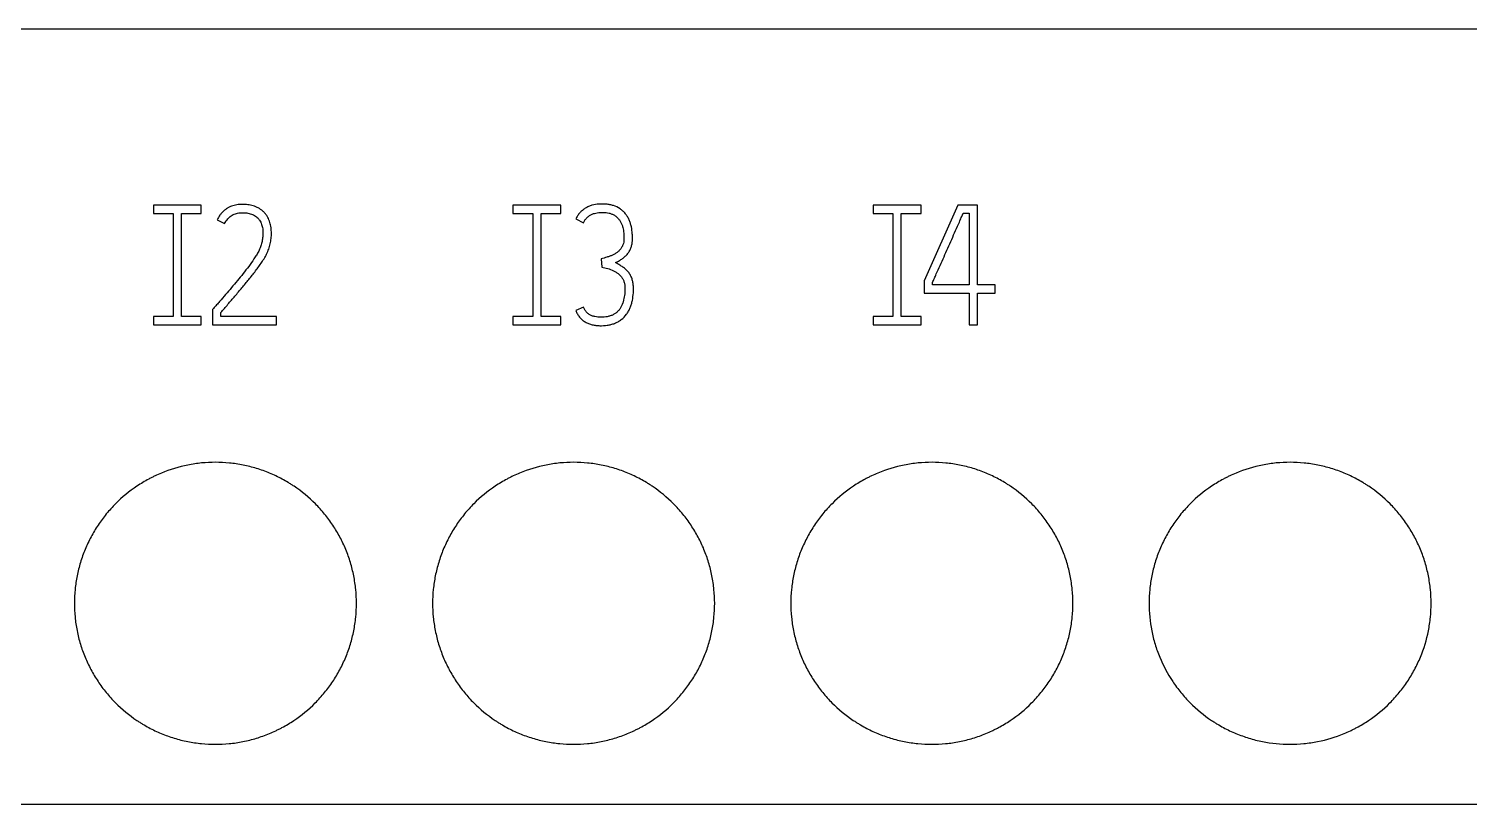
# Model space of a CAD drawing. Extents: x 0 to 420, y 0 to 297.
# Drawn here: x 115.55 to 135.98, y 225.47 to 236.47 of the extents above; entities that cross this region are included whole.
import ezdxf

# ---------------------------------------------------------------- set-up
doc = ezdxf.new("R2010")
doc.units = 0
doc.header["$LTSCALE"] = 23.1
doc.layers.add('10000_FRONT', color=7, linetype='CONTINUOUS')
doc.layers.add('10500_FRONT_LABELING', color=7, linetype='CONTINUOUS')

msp = doc.modelspace()

# ---------------------------------------------------------------- linework, layer by layer
at = {"layer": '10000_FRONT', "color": 7, "linetype": 'CONTINUOUS'}
for p, q in [((92.607, 236.469), (164.107, 236.469)), ((92.607, 225.469), (164.107, 225.469))]:
    msp.add_line(p, q, dxfattribs=at)
for points, knots in [([(120.197, 228.319), (120.197, 228.385), (120.194, 228.45), (120.181, 228.579), (120.171, 228.644), (120.146, 228.771), (120.131, 228.834), (120.102, 228.928), (120.092, 228.959), (120.07, 229.021), (120.058, 229.052), (120.021, 229.143), (119.965, 229.26), (119.898, 229.372), (119.844, 229.453), (119.825, 229.48), (119.787, 229.533), (119.766, 229.559), (119.704, 229.636), (119.66, 229.684), (119.522, 229.823), (119.421, 229.906), (119.298, 229.988), (119.285, 229.997), (119.257, 230.015), (119.243, 230.024), (119.2, 230.049), (119.172, 230.065), (119.085, 230.112), (119.026, 230.14), (118.905, 230.19), (118.844, 230.212), (118.75, 230.241), (118.718, 230.25), (118.654, 230.266), (118.622, 230.273), (118.525, 230.293), (118.395, 230.312), (118.264, 230.319), (118.134, 230.319), (118.068, 230.316), (117.969, 230.306), (117.936, 230.302), (117.871, 230.292), (117.709, 230.264), (117.553, 230.217), (117.401, 230.154), (117.371, 230.141), (117.326, 230.119), (117.311, 230.112), (117.282, 230.097), (117.209, 230.059), (117.139, 230.017), (116.976, 229.908), (116.875, 229.825), (116.758, 229.708), (116.736, 229.685), (116.692, 229.636), (116.67, 229.611), (116.608, 229.535), (116.57, 229.483), (116.497, 229.375), (116.464, 229.319), (116.418, 229.232), (116.403, 229.203), (116.375, 229.143), (116.361, 229.113), (116.324, 229.023), (116.28, 228.9), (116.248, 228.774), (116.229, 228.678), (116.224, 228.646), (116.214, 228.581), (116.21, 228.549), (116.2, 228.45), (116.197, 228.385), (116.197, 228.319)], [0, 0, 0, 0, 0.03125, 0.03125, 0.0625, 0.0625, 0.09375, 0.09375, 0.109375, 0.109375, 0.125, 0.125, 0.15625, 0.1875, 0.1875, 0.203125, 0.203125, 0.21875, 0.21875, 0.25, 0.25, 0.3125, 0.3125, 0.320312, 0.320312, 0.328125, 0.328125, 0.34375, 0.34375, 0.375, 0.375, 0.40625, 0.40625, 0.421875, 0.421875, 0.4375, 0.4375, 0.46875, 0.5, 0.5, 0.53125, 0.53125, 0.546875, 0.546875, 0.5625, 0.625, 0.625, 0.640625, 0.640625, 0.648438, 0.648438, 0.65625, 0.6875, 0.6875, 0.75, 0.75, 0.765625, 0.765625, 0.78125, 0.78125, 0.8125, 0.8125, 0.84375, 0.84375, 0.859375, 0.859375, 0.875, 0.875, 0.90625, 0.9375, 0.9375, 0.953125, 0.953125, 0.96875, 0.96875, 1, 1, 1, 1]), ([(125.277, 228.319), (125.277, 228.385), (125.274, 228.45), (125.261, 228.579), (125.251, 228.644), (125.226, 228.771), (125.211, 228.834), (125.182, 228.928), (125.172, 228.959), (125.15, 229.021), (125.138, 229.052), (125.101, 229.143), (125.045, 229.26), (124.978, 229.372), (124.924, 229.453), (124.905, 229.48), (124.867, 229.533), (124.846, 229.559), (124.784, 229.636), (124.74, 229.684), (124.602, 229.823), (124.501, 229.906), (124.378, 229.988), (124.365, 229.997), (124.337, 230.015), (124.323, 230.024), (124.28, 230.049), (124.252, 230.065), (124.165, 230.112), (124.106, 230.14), (123.985, 230.19), (123.924, 230.212), (123.83, 230.241), (123.798, 230.25), (123.734, 230.266), (123.702, 230.273), (123.605, 230.293), (123.475, 230.312), (123.344, 230.319), (123.214, 230.319), (123.148, 230.316), (123.049, 230.306), (123.016, 230.302), (122.951, 230.292), (122.789, 230.264), (122.633, 230.217), (122.481, 230.154), (122.451, 230.141), (122.406, 230.119), (122.391, 230.112), (122.362, 230.097), (122.289, 230.059), (122.219, 230.017), (122.056, 229.908), (121.955, 229.825), (121.838, 229.708), (121.816, 229.685), (121.772, 229.636), (121.75, 229.611), (121.688, 229.535), (121.65, 229.483), (121.577, 229.375), (121.544, 229.319), (121.498, 229.232), (121.483, 229.203), (121.455, 229.143), (121.441, 229.113), (121.404, 229.023), (121.36, 228.9), (121.328, 228.774), (121.309, 228.678), (121.304, 228.646), (121.294, 228.581), (121.29, 228.549), (121.28, 228.45), (121.277, 228.385), (121.277, 228.319)], [0, 0, 0, 0, 0.03125, 0.03125, 0.0625, 0.0625, 0.09375, 0.09375, 0.109375, 0.109375, 0.125, 0.125, 0.15625, 0.1875, 0.1875, 0.203125, 0.203125, 0.21875, 0.21875, 0.25, 0.25, 0.3125, 0.3125, 0.320312, 0.320312, 0.328125, 0.328125, 0.34375, 0.34375, 0.375, 0.375, 0.40625, 0.40625, 0.421875, 0.421875, 0.4375, 0.4375, 0.46875, 0.5, 0.5, 0.53125, 0.53125, 0.546875, 0.546875, 0.5625, 0.625, 0.625, 0.640625, 0.640625, 0.648438, 0.648438, 0.65625, 0.6875, 0.6875, 0.75, 0.75, 0.765625, 0.765625, 0.78125, 0.78125, 0.8125, 0.8125, 0.84375, 0.84375, 0.859375, 0.859375, 0.875, 0.875, 0.90625, 0.9375, 0.9375, 0.953125, 0.953125, 0.96875, 0.96875, 1, 1, 1, 1]), ([(130.357, 228.319), (130.357, 228.385), (130.354, 228.45), (130.341, 228.579), (130.331, 228.644), (130.306, 228.771), (130.291, 228.834), (130.262, 228.928), (130.252, 228.959), (130.23, 229.021), (130.218, 229.052), (130.181, 229.143), (130.125, 229.26), (130.058, 229.372), (130.004, 229.453), (129.985, 229.48), (129.947, 229.533), (129.926, 229.559), (129.864, 229.636), (129.82, 229.684), (129.682, 229.823), (129.581, 229.906), (129.458, 229.988), (129.445, 229.997), (129.417, 230.015), (129.403, 230.024), (129.36, 230.049), (129.332, 230.065), (129.245, 230.112), (129.186, 230.14), (129.065, 230.19), (129.004, 230.212), (128.91, 230.241), (128.878, 230.25), (128.814, 230.266), (128.782, 230.273), (128.685, 230.293), (128.555, 230.312), (128.424, 230.319), (128.294, 230.319), (128.228, 230.316), (128.129, 230.306), (128.096, 230.302), (128.031, 230.292), (127.869, 230.264), (127.713, 230.217), (127.561, 230.154), (127.531, 230.141), (127.486, 230.119), (127.471, 230.112), (127.442, 230.097), (127.369, 230.059), (127.299, 230.017), (127.136, 229.908), (127.035, 229.825), (126.918, 229.708), (126.896, 229.685), (126.852, 229.636), (126.83, 229.611), (126.768, 229.535), (126.73, 229.483), (126.657, 229.375), (126.624, 229.319), (126.578, 229.232), (126.563, 229.203), (126.535, 229.143), (126.521, 229.113), (126.484, 229.023), (126.44, 228.9), (126.408, 228.774), (126.389, 228.678), (126.384, 228.646), (126.374, 228.581), (126.37, 228.549), (126.36, 228.45), (126.357, 228.385), (126.357, 228.319)], [0, 0, 0, 0, 0.03125, 0.03125, 0.0625, 0.0625, 0.09375, 0.09375, 0.109375, 0.109375, 0.125, 0.125, 0.15625, 0.1875, 0.1875, 0.203125, 0.203125, 0.21875, 0.21875, 0.25, 0.25, 0.3125, 0.3125, 0.320312, 0.320312, 0.328125, 0.328125, 0.34375, 0.34375, 0.375, 0.375, 0.40625, 0.40625, 0.421875, 0.421875, 0.4375, 0.4375, 0.46875, 0.5, 0.5, 0.53125, 0.53125, 0.546875, 0.546875, 0.5625, 0.625, 0.625, 0.640625, 0.640625, 0.648438, 0.648438, 0.65625, 0.6875, 0.6875, 0.75, 0.75, 0.765625, 0.765625, 0.78125, 0.78125, 0.8125, 0.8125, 0.84375, 0.84375, 0.859375, 0.859375, 0.875, 0.875, 0.90625, 0.9375, 0.9375, 0.953125, 0.953125, 0.96875, 0.96875, 1, 1, 1, 1]), ([(135.437, 228.319), (135.437, 228.385), (135.434, 228.45), (135.421, 228.579), (135.411, 228.644), (135.386, 228.771), (135.371, 228.834), (135.342, 228.928), (135.332, 228.959), (135.31, 229.021), (135.298, 229.052), (135.261, 229.143), (135.205, 229.26), (135.138, 229.372), (135.084, 229.453), (135.065, 229.48), (135.027, 229.533), (135.006, 229.559), (134.944, 229.636), (134.9, 229.684), (134.762, 229.823), (134.661, 229.906), (134.538, 229.988), (134.525, 229.997), (134.497, 230.015), (134.483, 230.024), (134.44, 230.049), (134.412, 230.065), (134.325, 230.112), (134.266, 230.14), (134.145, 230.19), (134.084, 230.212), (133.99, 230.241), (133.958, 230.25), (133.894, 230.266), (133.862, 230.273), (133.765, 230.293), (133.635, 230.312), (133.504, 230.319), (133.374, 230.319), (133.308, 230.316), (133.209, 230.306), (133.176, 230.302), (133.111, 230.292), (132.949, 230.264), (132.793, 230.217), (132.641, 230.154), (132.611, 230.141), (132.566, 230.119), (132.551, 230.112), (132.522, 230.097), (132.449, 230.059), (132.379, 230.017), (132.216, 229.908), (132.115, 229.825), (131.998, 229.708), (131.976, 229.685), (131.932, 229.636), (131.91, 229.611), (131.848, 229.535), (131.81, 229.483), (131.737, 229.375), (131.704, 229.319), (131.658, 229.232), (131.643, 229.203), (131.615, 229.143), (131.601, 229.113), (131.564, 229.023), (131.52, 228.9), (131.488, 228.774), (131.469, 228.678), (131.464, 228.646), (131.454, 228.581), (131.45, 228.549), (131.44, 228.45), (131.437, 228.385), (131.437, 228.319)], [0, 0, 0, 0, 0.03125, 0.03125, 0.0625, 0.0625, 0.09375, 0.09375, 0.109375, 0.109375, 0.125, 0.125, 0.15625, 0.1875, 0.1875, 0.203125, 0.203125, 0.21875, 0.21875, 0.25, 0.25, 0.3125, 0.3125, 0.320312, 0.320312, 0.328125, 0.328125, 0.34375, 0.34375, 0.375, 0.375, 0.40625, 0.40625, 0.421875, 0.421875, 0.4375, 0.4375, 0.46875, 0.5, 0.5, 0.53125, 0.53125, 0.546875, 0.546875, 0.5625, 0.625, 0.625, 0.640625, 0.640625, 0.648438, 0.648438, 0.65625, 0.6875, 0.6875, 0.75, 0.75, 0.765625, 0.765625, 0.78125, 0.78125, 0.8125, 0.8125, 0.84375, 0.84375, 0.859375, 0.859375, 0.875, 0.875, 0.90625, 0.9375, 0.9375, 0.953125, 0.953125, 0.96875, 0.96875, 1, 1, 1, 1]), ([(116.197, 228.319), (116.197, 228.253), (116.2, 228.188), (116.213, 228.058), (116.222, 227.994), (116.248, 227.867), (116.263, 227.803), (116.292, 227.709), (116.302, 227.678), (116.324, 227.616), (116.336, 227.586), (116.373, 227.495), (116.429, 227.377), (116.496, 227.265), (116.55, 227.184), (116.569, 227.157), (116.607, 227.104), (116.628, 227.078), (116.69, 227.002), (116.734, 226.953), (116.872, 226.815), (116.973, 226.732), (117.096, 226.649), (117.11, 226.64), (117.137, 226.622), (117.151, 226.614), (117.194, 226.588), (117.223, 226.572), (117.309, 226.525), (117.368, 226.497), (117.489, 226.447), (117.55, 226.425), (117.644, 226.396), (117.676, 226.387), (117.74, 226.371), (117.772, 226.364), (117.869, 226.345), (117.999, 226.325), (118.13, 226.319), (118.26, 226.319), (118.326, 226.322), (118.425, 226.331), (118.458, 226.335), (118.523, 226.345), (118.555, 226.351), (118.652, 226.37), (118.715, 226.386), (118.84, 226.424), (118.902, 226.446), (118.993, 226.483), (119.023, 226.497), (119.067, 226.518), (119.082, 226.525), (119.112, 226.54), (119.185, 226.578), (119.255, 226.62), (119.418, 226.729), (119.519, 226.812), (119.635, 226.929), (119.658, 226.953), (119.702, 227.001), (119.724, 227.026), (119.786, 227.102), (119.824, 227.154), (119.897, 227.263), (119.93, 227.318), (119.976, 227.405), (119.991, 227.434), (120.019, 227.494), (120.033, 227.524), (120.07, 227.615), (120.114, 227.738), (120.146, 227.864), (120.165, 227.959), (120.17, 227.992), (120.18, 228.056), (120.184, 228.089), (120.194, 228.187), (120.197, 228.253), (120.197, 228.319)], [0, 0, 0, 0, 0.03125, 0.03125, 0.0625, 0.0625, 0.09375, 0.09375, 0.109375, 0.109375, 0.125, 0.125, 0.15625, 0.1875, 0.1875, 0.203125, 0.203125, 0.21875, 0.21875, 0.25, 0.25, 0.3125, 0.3125, 0.320312, 0.320312, 0.328125, 0.328125, 0.34375, 0.34375, 0.375, 0.375, 0.40625, 0.40625, 0.421875, 0.421875, 0.4375, 0.4375, 0.46875, 0.5, 0.5, 0.53125, 0.53125, 0.546875, 0.546875, 0.5625, 0.5625, 0.59375, 0.59375, 0.625, 0.625, 0.640625, 0.640625, 0.648438, 0.648438, 0.65625, 0.6875, 0.6875, 0.75, 0.75, 0.765625, 0.765625, 0.78125, 0.78125, 0.8125, 0.8125, 0.84375, 0.84375, 0.859375, 0.859375, 0.875, 0.875, 0.90625, 0.9375, 0.9375, 0.953125, 0.953125, 0.96875, 0.96875, 1, 1, 1, 1]), ([(121.277, 228.319), (121.277, 228.253), (121.28, 228.188), (121.293, 228.058), (121.302, 227.994), (121.328, 227.867), (121.343, 227.803), (121.372, 227.709), (121.382, 227.678), (121.404, 227.616), (121.416, 227.586), (121.453, 227.495), (121.509, 227.377), (121.576, 227.265), (121.63, 227.184), (121.649, 227.157), (121.687, 227.104), (121.708, 227.078), (121.77, 227.002), (121.814, 226.953), (121.952, 226.815), (122.053, 226.732), (122.176, 226.649), (122.19, 226.64), (122.217, 226.622), (122.231, 226.614), (122.274, 226.588), (122.303, 226.572), (122.389, 226.525), (122.448, 226.497), (122.569, 226.447), (122.63, 226.425), (122.724, 226.396), (122.756, 226.387), (122.82, 226.371), (122.852, 226.364), (122.949, 226.345), (123.079, 226.325), (123.21, 226.319), (123.34, 226.319), (123.406, 226.322), (123.505, 226.331), (123.538, 226.335), (123.603, 226.345), (123.635, 226.351), (123.732, 226.37), (123.795, 226.386), (123.92, 226.424), (123.982, 226.446), (124.073, 226.483), (124.103, 226.497), (124.147, 226.518), (124.162, 226.525), (124.192, 226.54), (124.265, 226.578), (124.335, 226.62), (124.498, 226.729), (124.599, 226.812), (124.715, 226.929), (124.738, 226.953), (124.782, 227.001), (124.804, 227.026), (124.866, 227.102), (124.904, 227.154), (124.977, 227.263), (125.01, 227.318), (125.056, 227.405), (125.071, 227.434), (125.099, 227.494), (125.113, 227.524), (125.15, 227.615), (125.194, 227.738), (125.226, 227.864), (125.245, 227.959), (125.25, 227.992), (125.26, 228.056), (125.264, 228.089), (125.274, 228.187), (125.277, 228.253), (125.277, 228.319)], [0, 0, 0, 0, 0.03125, 0.03125, 0.0625, 0.0625, 0.09375, 0.09375, 0.109375, 0.109375, 0.125, 0.125, 0.15625, 0.1875, 0.1875, 0.203125, 0.203125, 0.21875, 0.21875, 0.25, 0.25, 0.3125, 0.3125, 0.320312, 0.320312, 0.328125, 0.328125, 0.34375, 0.34375, 0.375, 0.375, 0.40625, 0.40625, 0.421875, 0.421875, 0.4375, 0.4375, 0.46875, 0.5, 0.5, 0.53125, 0.53125, 0.546875, 0.546875, 0.5625, 0.5625, 0.59375, 0.59375, 0.625, 0.625, 0.640625, 0.640625, 0.648438, 0.648438, 0.65625, 0.6875, 0.6875, 0.75, 0.75, 0.765625, 0.765625, 0.78125, 0.78125, 0.8125, 0.8125, 0.84375, 0.84375, 0.859375, 0.859375, 0.875, 0.875, 0.90625, 0.9375, 0.9375, 0.953125, 0.953125, 0.96875, 0.96875, 1, 1, 1, 1]), ([(126.357, 228.319), (126.357, 228.253), (126.36, 228.188), (126.373, 228.058), (126.382, 227.994), (126.408, 227.867), (126.423, 227.803), (126.452, 227.709), (126.462, 227.678), (126.484, 227.616), (126.496, 227.586), (126.533, 227.495), (126.589, 227.377), (126.656, 227.265), (126.71, 227.184), (126.729, 227.157), (126.767, 227.104), (126.788, 227.078), (126.85, 227.002), (126.894, 226.953), (127.032, 226.815), (127.133, 226.732), (127.256, 226.649), (127.27, 226.64), (127.297, 226.622), (127.311, 226.614), (127.354, 226.588), (127.383, 226.572), (127.469, 226.525), (127.528, 226.497), (127.649, 226.447), (127.71, 226.425), (127.804, 226.396), (127.836, 226.387), (127.9, 226.371), (127.932, 226.364), (128.029, 226.345), (128.159, 226.325), (128.29, 226.319), (128.42, 226.319), (128.486, 226.322), (128.585, 226.331), (128.618, 226.335), (128.683, 226.345), (128.715, 226.351), (128.812, 226.37), (128.875, 226.386), (129, 226.424), (129.062, 226.446), (129.153, 226.483), (129.183, 226.497), (129.227, 226.518), (129.242, 226.525), (129.272, 226.54), (129.345, 226.578), (129.415, 226.62), (129.578, 226.729), (129.679, 226.812), (129.795, 226.929), (129.818, 226.953), (129.862, 227.001), (129.884, 227.026), (129.946, 227.102), (129.984, 227.154), (130.057, 227.263), (130.09, 227.318), (130.136, 227.405), (130.151, 227.434), (130.179, 227.494), (130.193, 227.524), (130.23, 227.615), (130.274, 227.738), (130.306, 227.864), (130.325, 227.959), (130.33, 227.992), (130.34, 228.056), (130.344, 228.089), (130.354, 228.187), (130.357, 228.253), (130.357, 228.319)], [0, 0, 0, 0, 0.03125, 0.03125, 0.0625, 0.0625, 0.09375, 0.09375, 0.109375, 0.109375, 0.125, 0.125, 0.15625, 0.1875, 0.1875, 0.203125, 0.203125, 0.21875, 0.21875, 0.25, 0.25, 0.3125, 0.3125, 0.320312, 0.320312, 0.328125, 0.328125, 0.34375, 0.34375, 0.375, 0.375, 0.40625, 0.40625, 0.421875, 0.421875, 0.4375, 0.4375, 0.46875, 0.5, 0.5, 0.53125, 0.53125, 0.546875, 0.546875, 0.5625, 0.5625, 0.59375, 0.59375, 0.625, 0.625, 0.640625, 0.640625, 0.648438, 0.648438, 0.65625, 0.6875, 0.6875, 0.75, 0.75, 0.765625, 0.765625, 0.78125, 0.78125, 0.8125, 0.8125, 0.84375, 0.84375, 0.859375, 0.859375, 0.875, 0.875, 0.90625, 0.9375, 0.9375, 0.953125, 0.953125, 0.96875, 0.96875, 1, 1, 1, 1]), ([(131.437, 228.319), (131.437, 228.187), (131.45, 228.058), (131.488, 227.866), (131.503, 227.803), (131.532, 227.709), (131.542, 227.678), (131.564, 227.616), (131.576, 227.585), (131.638, 227.434), (131.7, 227.32), (131.79, 227.184), (131.809, 227.157), (131.848, 227.104), (131.868, 227.078), (131.931, 227.002), (131.974, 226.953), (132.113, 226.814), (132.213, 226.731), (132.336, 226.649), (132.35, 226.64), (132.378, 226.622), (132.392, 226.613), (132.434, 226.588), (132.463, 226.572), (132.55, 226.525), (132.609, 226.497), (132.729, 226.447), (132.791, 226.425), (132.885, 226.396), (132.916, 226.387), (132.98, 226.371), (133.013, 226.364), (133.174, 226.332), (133.305, 226.319), (133.501, 226.319), (133.566, 226.322), (133.665, 226.332), (133.698, 226.336), (133.763, 226.345), (133.796, 226.351), (133.956, 226.383), (134.081, 226.421), (134.233, 226.484), (134.263, 226.497), (134.308, 226.518), (134.323, 226.525), (134.352, 226.54), (134.367, 226.548), (134.439, 226.587), (134.495, 226.62), (134.658, 226.729), (134.759, 226.812), (134.876, 226.929), (134.898, 226.953), (134.942, 227.002), (135.006, 227.076), (135.065, 227.154), (135.137, 227.263), (135.17, 227.319), (135.217, 227.405), (135.231, 227.435), (135.259, 227.494), (135.273, 227.524), (135.335, 227.675), (135.373, 227.8), (135.405, 227.959), (135.41, 227.992), (135.42, 228.056), (135.424, 228.089), (135.434, 228.187), (135.437, 228.253), (135.437, 228.319)], [0, 0, 0, 0, 0.0625, 0.0625, 0.09375, 0.09375, 0.109375, 0.109375, 0.125, 0.125, 0.1875, 0.1875, 0.203125, 0.203125, 0.21875, 0.21875, 0.25, 0.25, 0.3125, 0.3125, 0.320312, 0.320312, 0.328125, 0.328125, 0.34375, 0.34375, 0.375, 0.375, 0.40625, 0.40625, 0.421875, 0.421875, 0.4375, 0.4375, 0.5, 0.5, 0.53125, 0.53125, 0.546875, 0.546875, 0.5625, 0.5625, 0.625, 0.625, 0.640625, 0.640625, 0.648438, 0.648438, 0.65625, 0.65625, 0.6875, 0.6875, 0.75, 0.75, 0.765625, 0.765625, 0.78125, 0.8125, 0.8125, 0.84375, 0.84375, 0.859375, 0.859375, 0.875, 0.875, 0.9375, 0.9375, 0.953125, 0.953125, 0.96875, 0.96875, 1, 1, 1, 1])]:
    msp.add_open_spline(points, degree=3, knots=knots, dxfattribs=at)
at = {"layer": '10500_FRONT_LABELING', "color": 7, "linetype": 'CONTINUOUS'}
for p, q in [((117.317, 233.969), (117.317, 233.849)), ((117.997, 233.969), (117.317, 233.969)), ((117.997, 233.849), (117.997, 233.969)), ((122.417, 233.969), (122.417, 233.849)), ((123.097, 233.969), (122.417, 233.969)), ((123.097, 233.849), (123.097, 233.969)), ((127.523, 233.969), (127.523, 233.849)), ((128.203, 233.969), (127.523, 233.969)), ((128.203, 233.849), (128.203, 233.969)), ((128.723, 233.969), (128.247, 232.894)), ((129.004, 233.969), (128.723, 233.969)), ((129.004, 232.837), (129.004, 233.969)), ((117.317, 233.849), (117.597, 233.849)), ((117.597, 233.849), (117.597, 232.389)), ((117.717, 232.389), (117.717, 233.849)), ((117.717, 233.849), (117.997, 233.849)), ((118.221, 233.759), (118.327, 233.705)), ((122.417, 233.849), (122.697, 233.849)), ((122.697, 233.849), (122.697, 232.389)), ((122.817, 232.389), (122.817, 233.849)), ((122.817, 233.849), (123.097, 233.849)), ((123.307, 233.771), (123.415, 233.716)), ((127.523, 233.849), (127.803, 233.849)), ((127.803, 233.849), (127.803, 232.389)), ((127.923, 232.389), (127.923, 233.849)), ((127.923, 233.849), (128.203, 233.849)), ((128.801, 233.851), (128.884, 233.851)), ((128.884, 233.851), (128.884, 232.837)), ((123.668, 233.205), (123.675, 233.087)), ((128.247, 232.894), (128.247, 232.719)), ((128.365, 232.837), (128.365, 232.868)), ((128.247, 232.719), (128.884, 232.719)), ((128.884, 232.837), (128.365, 232.837)), ((128.884, 232.719), (128.884, 232.269)), ((129.254, 232.837), (129.004, 232.837)), ((129.004, 232.269), (129.004, 232.719)), ((129.004, 232.719), (129.254, 232.719)), ((129.254, 232.719), (129.254, 232.837)), ((118.171, 232.502), (118.157, 232.486)), ((118.157, 232.486), (118.157, 232.269)), ((123.415, 232.521), (123.307, 232.471)), ((117.317, 232.389), (117.317, 232.269)), ((117.597, 232.389), (117.317, 232.389)), ((117.317, 232.269), (117.997, 232.269)), ((117.997, 232.389), (117.717, 232.389)), ((117.997, 232.269), (117.997, 232.389)), ((118.157, 232.269), (119.062, 232.269)), ((118.275, 232.387), (118.275, 232.443)), ((119.062, 232.387), (118.275, 232.387)), ((119.062, 232.269), (119.062, 232.387)), ((122.417, 232.389), (122.417, 232.269)), ((122.697, 232.389), (122.417, 232.389)), ((122.417, 232.269), (123.097, 232.269)), ((123.097, 232.389), (122.817, 232.389)), ((123.097, 232.269), (123.097, 232.389)), ((127.523, 232.389), (127.523, 232.269)), ((127.803, 232.389), (127.523, 232.389)), ((127.523, 232.269), (128.203, 232.269)), ((128.203, 232.389), (127.923, 232.389)), ((128.203, 232.269), (128.203, 232.389)), ((128.884, 232.269), (129.004, 232.269))]:
    msp.add_line(p, q, dxfattribs=at)
for points, knots in [([(118.275, 232.443), (118.308, 232.482), (118.341, 232.521), (118.407, 232.599), (118.44, 232.638), (118.507, 232.716), (118.54, 232.755), (118.606, 232.834), (118.638, 232.873), (118.703, 232.952), (118.735, 232.992), (118.781, 233.054), (118.796, 233.074), (118.826, 233.116), (118.841, 233.137), (118.869, 233.18), (118.883, 233.201), (118.909, 233.246), (118.921, 233.268), (118.942, 233.314), (118.952, 233.338), (118.968, 233.387), (118.974, 233.412), (118.984, 233.462), (118.987, 233.488), (118.992, 233.538), (118.992, 233.564), (118.99, 233.615), (118.987, 233.641), (118.979, 233.692), (118.973, 233.716), (118.959, 233.753), (118.954, 233.765), (118.943, 233.788), (118.937, 233.799), (118.923, 233.821), (118.916, 233.832), (118.899, 233.851), (118.891, 233.861), (118.873, 233.88), (118.863, 233.888), (118.843, 233.904), (118.832, 233.911), (118.81, 233.924), (118.799, 233.93), (118.775, 233.941), (118.763, 233.946), (118.727, 233.959), (118.702, 233.966), (118.664, 233.973), (118.651, 233.974), (118.625, 233.977), (118.612, 233.978), (118.573, 233.979), (118.548, 233.978), (118.509, 233.973), (118.496, 233.971), (118.471, 233.966), (118.458, 233.963), (118.421, 233.951), (118.398, 233.941), (118.364, 233.922), (118.353, 233.915), (118.332, 233.899), (118.312, 233.883), (118.293, 233.865), (118.276, 233.846), (118.268, 233.836), (118.245, 233.805), (118.231, 233.783), (118.221, 233.759)], [0, 0, 0, 0, 0.0625, 0.0625, 0.125, 0.125, 0.1875, 0.1875, 0.25, 0.25, 0.3125, 0.3125, 0.34375, 0.34375, 0.375, 0.375, 0.40625, 0.40625, 0.4375, 0.4375, 0.46875, 0.46875, 0.5, 0.5, 0.53125, 0.53125, 0.5625, 0.5625, 0.59375, 0.59375, 0.625, 0.625, 0.640625, 0.640625, 0.65625, 0.65625, 0.671875, 0.671875, 0.6875, 0.6875, 0.703125, 0.703125, 0.71875, 0.71875, 0.734375, 0.734375, 0.75, 0.75, 0.78125, 0.78125, 0.796875, 0.796875, 0.8125, 0.8125, 0.84375, 0.84375, 0.859375, 0.859375, 0.875, 0.875, 0.90625, 0.90625, 0.921875, 0.921875, 0.9375, 0.953125, 0.953125, 0.96875, 0.96875, 1, 1, 1, 1]), ([(123.871, 233.151), (123.886, 233.158), (123.901, 233.166), (123.93, 233.183), (123.945, 233.192), (123.966, 233.206), (123.973, 233.211), (123.987, 233.221), (123.993, 233.227), (124.006, 233.238), (124.012, 233.244), (124.024, 233.256), (124.03, 233.262), (124.047, 233.282), (124.057, 233.296), (124.07, 233.318), (124.074, 233.326), (124.081, 233.341), (124.085, 233.349), (124.094, 233.373), (124.099, 233.389), (124.106, 233.423), (124.108, 233.44), (124.111, 233.474), (124.111, 233.491), (124.111, 233.525), (124.11, 233.542), (124.107, 233.593), (124.102, 233.627), (124.092, 233.677), (124.087, 233.694), (124.077, 233.726), (124.071, 233.742), (124.057, 233.774), (124.049, 233.789), (124.035, 233.811), (124.031, 233.818), (124.021, 233.832), (124.016, 233.839), (124, 233.859), (123.988, 233.872), (123.969, 233.889), (123.963, 233.894), (123.949, 233.905), (123.942, 233.91), (123.906, 233.935), (123.875, 233.949), (123.834, 233.963), (123.826, 233.965), (123.809, 233.969), (123.784, 233.975), (123.741, 233.981), (123.707, 233.983), (123.672, 233.983), (123.655, 233.983), (123.604, 233.979), (123.57, 233.974), (123.529, 233.962), (123.521, 233.959), (123.504, 233.953), (123.496, 233.95), (123.472, 233.939), (123.442, 233.923), (123.414, 233.903), (123.394, 233.887), (123.387, 233.881), (123.375, 233.869), (123.369, 233.863), (123.352, 233.844), (123.341, 233.83), (123.327, 233.809), (123.323, 233.802), (123.314, 233.786), (123.311, 233.779), (123.307, 233.771)], [0, 0, 0, 0, 0.03125, 0.03125, 0.0625, 0.0625, 0.078125, 0.078125, 0.09375, 0.09375, 0.109375, 0.109375, 0.125, 0.125, 0.15625, 0.15625, 0.171875, 0.171875, 0.1875, 0.1875, 0.21875, 0.21875, 0.25, 0.25, 0.28125, 0.28125, 0.3125, 0.3125, 0.375, 0.375, 0.40625, 0.40625, 0.4375, 0.4375, 0.46875, 0.46875, 0.484375, 0.484375, 0.5, 0.5, 0.53125, 0.53125, 0.546875, 0.546875, 0.5625, 0.5625, 0.625, 0.625, 0.640625, 0.640625, 0.65625, 0.6875, 0.71875, 0.71875, 0.75, 0.75, 0.8125, 0.8125, 0.828125, 0.828125, 0.84375, 0.84375, 0.875, 0.90625, 0.90625, 0.921875, 0.921875, 0.9375, 0.9375, 0.96875, 0.96875, 0.984375, 0.984375, 1, 1, 1, 1]), ([(118.327, 233.705), (118.336, 233.725), (118.348, 233.743), (118.368, 233.769), (118.376, 233.777), (118.391, 233.792), (118.408, 233.806), (118.426, 233.819), (118.445, 233.83), (118.455, 233.835), (118.485, 233.847), (118.507, 233.853), (118.539, 233.858), (118.55, 233.859), (118.572, 233.86), (118.583, 233.86), (118.616, 233.86), (118.637, 233.858), (118.67, 233.852), (118.681, 233.849), (118.702, 233.843), (118.712, 233.84), (118.732, 233.831), (118.742, 233.826), (118.761, 233.815), (118.77, 233.809), (118.787, 233.795), (118.795, 233.788), (118.806, 233.776), (118.81, 233.771), (118.817, 233.763), (118.82, 233.758), (118.829, 233.745), (118.835, 233.735), (118.844, 233.716), (118.849, 233.705), (118.86, 233.674), (118.864, 233.653), (118.869, 233.621), (118.87, 233.61), (118.871, 233.588), (118.871, 233.577), (118.871, 233.544), (118.87, 233.523), (118.864, 233.48), (118.86, 233.459), (118.853, 233.427), (118.85, 233.416), (118.844, 233.395), (118.841, 233.385), (118.829, 233.354), (118.82, 233.335), (118.801, 233.296), (118.79, 233.278), (118.767, 233.241), (118.756, 233.223), (118.72, 233.169), (118.695, 233.133), (118.644, 233.064), (118.617, 233.03), (118.563, 232.962), (118.536, 232.929), (118.48, 232.863), (118.453, 232.83), (118.397, 232.764), (118.369, 232.731), (118.312, 232.665), (118.284, 232.633), (118.242, 232.584), (118.228, 232.567), (118.199, 232.535), (118.185, 232.519), (118.171, 232.502)], [0, 0, 0, 0, 0.03125, 0.03125, 0.046875, 0.046875, 0.0625, 0.078125, 0.078125, 0.09375, 0.09375, 0.125, 0.125, 0.140625, 0.140625, 0.15625, 0.15625, 0.1875, 0.1875, 0.203125, 0.203125, 0.21875, 0.21875, 0.234375, 0.234375, 0.25, 0.25, 0.265625, 0.265625, 0.273438, 0.273438, 0.28125, 0.28125, 0.296875, 0.296875, 0.3125, 0.3125, 0.34375, 0.34375, 0.359375, 0.359375, 0.375, 0.375, 0.40625, 0.40625, 0.4375, 0.4375, 0.453125, 0.453125, 0.46875, 0.46875, 0.5, 0.5, 0.53125, 0.53125, 0.5625, 0.5625, 0.625, 0.625, 0.6875, 0.6875, 0.75, 0.75, 0.8125, 0.8125, 0.875, 0.875, 0.9375, 0.9375, 0.96875, 0.96875, 1, 1, 1, 1]), ([(123.415, 233.716), (123.422, 233.729), (123.429, 233.741), (123.444, 233.764), (123.453, 233.775), (123.473, 233.795), (123.483, 233.805), (123.506, 233.821), (123.518, 233.828), (123.543, 233.841), (123.557, 233.846), (123.584, 233.854), (123.598, 233.857), (123.625, 233.861), (123.639, 233.863), (123.668, 233.865), (123.682, 233.865), (123.724, 233.864), (123.752, 233.861), (123.787, 233.853), (123.794, 233.851), (123.807, 233.847), (123.814, 233.844), (123.833, 233.836), (123.846, 233.83), (123.864, 233.819), (123.87, 233.814), (123.881, 233.806), (123.886, 233.801), (123.901, 233.787), (123.911, 233.776), (123.924, 233.759), (123.928, 233.754), (123.936, 233.742), (123.947, 233.724), (123.956, 233.705), (123.967, 233.679), (123.971, 233.666), (123.978, 233.638), (123.981, 233.625), (123.988, 233.583), (123.99, 233.556), (123.991, 233.514), (123.991, 233.499), (123.99, 233.471), (123.989, 233.457), (123.984, 233.43), (123.981, 233.416), (123.971, 233.39), (123.965, 233.377), (123.953, 233.359), (123.949, 233.353), (123.941, 233.342), (123.936, 233.337), (123.922, 233.321), (123.912, 233.311), (123.89, 233.293), (123.878, 233.285), (123.854, 233.271), (123.842, 233.264), (123.816, 233.253), (123.803, 233.247), (123.776, 233.238), (123.763, 233.234), (123.722, 233.221), (123.695, 233.213), (123.668, 233.205)], [0, 0, 0, 0, 0.03125, 0.03125, 0.0625, 0.0625, 0.09375, 0.09375, 0.125, 0.125, 0.15625, 0.15625, 0.1875, 0.1875, 0.21875, 0.21875, 0.25, 0.25, 0.3125, 0.3125, 0.328125, 0.328125, 0.34375, 0.34375, 0.375, 0.375, 0.390625, 0.390625, 0.40625, 0.40625, 0.4375, 0.4375, 0.453125, 0.453125, 0.46875, 0.5, 0.5, 0.53125, 0.53125, 0.5625, 0.5625, 0.625, 0.625, 0.65625, 0.65625, 0.6875, 0.6875, 0.71875, 0.71875, 0.75, 0.75, 0.765625, 0.765625, 0.78125, 0.78125, 0.8125, 0.8125, 0.84375, 0.84375, 0.875, 0.875, 0.90625, 0.90625, 0.9375, 0.9375, 1, 1, 1, 1]), ([(128.365, 232.868), (128.37, 232.878), (128.374, 232.888), (128.383, 232.908), (128.388, 232.919), (128.402, 232.949), (128.411, 232.97), (128.439, 233.031), (128.457, 233.072), (128.493, 233.154), (128.511, 233.195), (128.548, 233.277), (128.566, 233.318), (128.602, 233.4), (128.621, 233.441), (128.657, 233.523), (128.675, 233.564), (128.711, 233.646), (128.729, 233.687), (128.756, 233.748), (128.765, 233.769), (128.783, 233.81), (128.792, 233.83), (128.801, 233.851)], [0, 0, 0, 0, 0.03125, 0.03125, 0.0625, 0.0625, 0.125, 0.125, 0.25, 0.25, 0.375, 0.375, 0.5, 0.5, 0.625, 0.625, 0.75, 0.75, 0.875, 0.875, 0.9375, 0.9375, 1, 1, 1, 1]), ([(123.307, 232.471), (123.314, 232.455), (123.322, 232.439), (123.34, 232.409), (123.35, 232.394), (123.366, 232.373), (123.372, 232.366), (123.385, 232.353), (123.391, 232.347), (123.411, 232.329), (123.426, 232.319), (123.449, 232.305), (123.457, 232.301), (123.473, 232.293), (123.481, 232.29), (123.506, 232.28), (123.523, 232.274), (123.558, 232.266), (123.576, 232.263), (123.602, 232.26), (123.611, 232.259), (123.629, 232.258), (123.638, 232.257), (123.683, 232.256), (123.719, 232.258), (123.772, 232.266), (123.789, 232.269), (123.815, 232.276), (123.824, 232.278), (123.841, 232.284), (123.85, 232.287), (123.875, 232.297), (123.891, 232.304), (123.915, 232.317), (123.922, 232.322), (123.937, 232.332), (123.945, 232.337), (123.981, 232.365), (124.005, 232.39), (124.032, 232.427), (124.037, 232.434), (124.047, 232.449), (124.061, 232.473), (124.072, 232.497), (124.086, 232.53), (124.091, 232.547), (124.102, 232.582), (124.106, 232.599), (124.117, 232.651), (124.121, 232.686), (124.125, 232.74), (124.125, 232.758), (124.125, 232.794), (124.125, 232.812), (124.122, 232.847), (124.12, 232.865), (124.114, 232.891), (124.112, 232.9), (124.106, 232.917), (124.104, 232.926), (124.094, 232.951), (124.086, 232.967), (124.073, 232.99), (124.068, 232.998), (124.057, 233.012), (124.052, 233.019), (124.034, 233.04), (124.022, 233.052), (123.994, 233.076), (123.979, 233.086), (123.949, 233.106), (123.934, 233.115), (123.902, 233.133), (123.887, 233.142), (123.871, 233.151)], [0, 0, 0, 0, 0.03125, 0.03125, 0.0625, 0.0625, 0.078125, 0.078125, 0.09375, 0.09375, 0.125, 0.125, 0.140625, 0.140625, 0.15625, 0.15625, 0.1875, 0.1875, 0.21875, 0.21875, 0.234375, 0.234375, 0.25, 0.25, 0.3125, 0.3125, 0.34375, 0.34375, 0.359375, 0.359375, 0.375, 0.375, 0.40625, 0.40625, 0.421875, 0.421875, 0.4375, 0.4375, 0.5, 0.5, 0.515625, 0.515625, 0.53125, 0.5625, 0.5625, 0.59375, 0.59375, 0.625, 0.625, 0.6875, 0.6875, 0.71875, 0.71875, 0.75, 0.75, 0.78125, 0.78125, 0.796875, 0.796875, 0.8125, 0.8125, 0.84375, 0.84375, 0.859375, 0.859375, 0.875, 0.875, 0.90625, 0.90625, 0.9375, 0.9375, 0.96875, 0.96875, 1, 1, 1, 1]), ([(123.675, 233.087), (123.704, 233.082), (123.732, 233.075), (123.788, 233.06), (123.816, 233.05), (123.855, 233.031), (123.868, 233.023), (123.893, 233.007), (123.905, 232.999), (123.927, 232.98), (123.938, 232.969), (123.956, 232.946), (123.965, 232.934), (123.976, 232.916), (123.979, 232.909), (123.986, 232.896), (123.988, 232.889), (123.996, 232.868), (123.999, 232.854), (124.004, 232.825), (124.005, 232.81), (124.005, 232.781), (124.005, 232.766), (124.003, 232.722), (124, 232.694), (123.992, 232.651), (123.989, 232.636), (123.983, 232.608), (123.979, 232.594), (123.964, 232.552), (123.952, 232.525), (123.928, 232.488), (123.919, 232.476), (123.899, 232.455), (123.888, 232.445), (123.87, 232.432), (123.864, 232.428), (123.851, 232.42), (123.845, 232.416), (123.825, 232.406), (123.811, 232.401), (123.79, 232.394), (123.783, 232.392), (123.768, 232.388), (123.747, 232.383), (123.71, 232.378), (123.681, 232.377), (123.651, 232.377), (123.637, 232.378), (123.607, 232.38), (123.592, 232.382), (123.564, 232.388), (123.549, 232.392), (123.522, 232.403), (123.509, 232.409), (123.49, 232.422), (123.484, 232.426), (123.473, 232.436), (123.468, 232.441), (123.453, 232.457), (123.444, 232.469), (123.428, 232.494), (123.421, 232.507), (123.415, 232.521)], [0, 0, 0, 0, 0.0625, 0.0625, 0.125, 0.125, 0.15625, 0.15625, 0.1875, 0.1875, 0.21875, 0.21875, 0.25, 0.25, 0.265625, 0.265625, 0.28125, 0.28125, 0.3125, 0.3125, 0.34375, 0.34375, 0.375, 0.375, 0.4375, 0.4375, 0.46875, 0.46875, 0.5, 0.5, 0.5625, 0.5625, 0.59375, 0.59375, 0.625, 0.625, 0.640625, 0.640625, 0.65625, 0.65625, 0.6875, 0.6875, 0.703125, 0.703125, 0.71875, 0.75, 0.78125, 0.78125, 0.8125, 0.8125, 0.84375, 0.84375, 0.875, 0.875, 0.90625, 0.90625, 0.921875, 0.921875, 0.9375, 0.9375, 0.96875, 0.96875, 1, 1, 1, 1])]:
    msp.add_open_spline(points, degree=3, knots=knots, dxfattribs=at)

doc.saveas('drawing.dxf')
